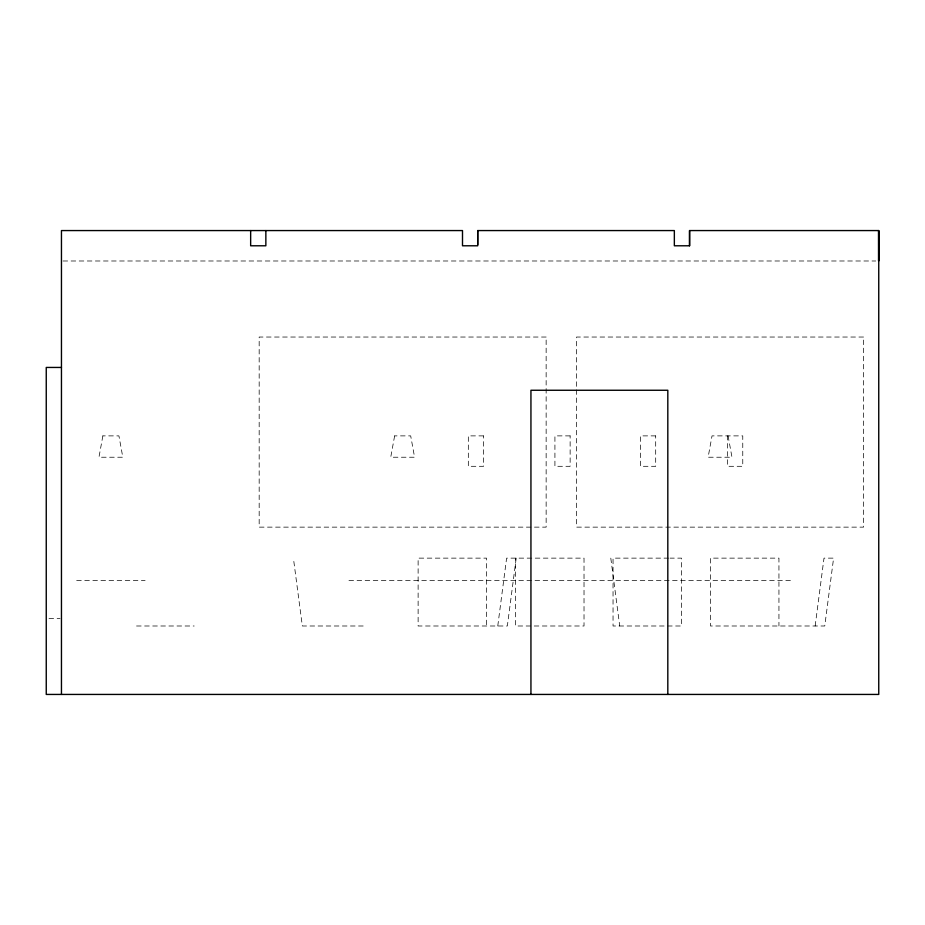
<?xml version="1.0" encoding="UTF-8"?>
<svg xmlns="http://www.w3.org/2000/svg" width="925" height="925" viewBox="0 0 925 925"><rect width="100%" height="100%" fill="white"/><g stroke="black" fill="none" stroke-linecap="round" stroke-linejoin="round"><path stroke-width="0.69" stroke-dasharray="4.62 3.47" d="M497.766 625.994L506.611 558.133L584.022 558.133L584.022 625.994L515.583 625.994L515.583 558.133M516.196 558.133L507.351 625.994L418.123 625.994L418.123 558.133L486.562 558.133L486.562 625.994M815.156 625.994L824.002 558.133L833.598 558.133L824.753 625.994L710.504 625.994L710.504 558.133L778.942 558.133L778.942 625.994M63.016 260.989L875.732 260.989M668.648 558.133L613.044 558.133L613.044 625.994L681.482 625.994L681.482 558.133L670.07 558.133M76.671 580.368L145.109 580.368M348.956 580.368L792.02 580.368M49.013 618.386L60.079 618.386M136.542 625.994L194.169 625.994M363.167 625.994L302.336 625.994L293.398 558.133M728.079 435.883L731.976 457.228L708.122 457.228L712.019 435.883L742.763 435.883L742.763 466.304L727.559 466.304L727.559 435.883M610.801 558.133L619.727 625.994M102.86 435.883L98.963 457.228L122.805 457.228L118.92 435.883L102.86 435.883M394.628 435.883L390.732 457.228L414.585 457.228L410.688 435.883L394.628 435.883M546.143 337.035L259.173 337.035L259.173 527.134L546.143 527.134L546.143 337.035M863.545 337.035L576.564 337.035L576.564 527.134L863.545 527.134L863.545 337.035M483.532 435.883L468.328 435.883L468.328 466.304L483.532 466.304L483.532 435.883M570.135 435.883L554.919 435.883L554.919 466.304L570.135 466.304L570.135 435.883M655.686 435.883L640.47 435.883L640.47 466.304L655.686 466.304L655.686 435.883"/><path stroke-width="1.39" d="M477.705 244.767L477.705 230.568L674.348 230.568L674.348 245.784L689.564 245.784L689.564 230.568L878.75 230.568L878.75 694.432L46.25 694.432L46.25 367.445L61.455 367.445M689.564 230.568L689.564 245.784M667.815 694.432L667.815 390.257L530.938 390.257L530.938 694.432M477.705 230.568L477.705 245.784L462.5 245.784L462.5 230.568L61.455 230.568L61.455 694.432M265.857 230.568L265.857 245.784L250.652 245.784L250.652 230.568M878.623 260.989L878.6 230.568L878.611 260.989"/></g></svg>
